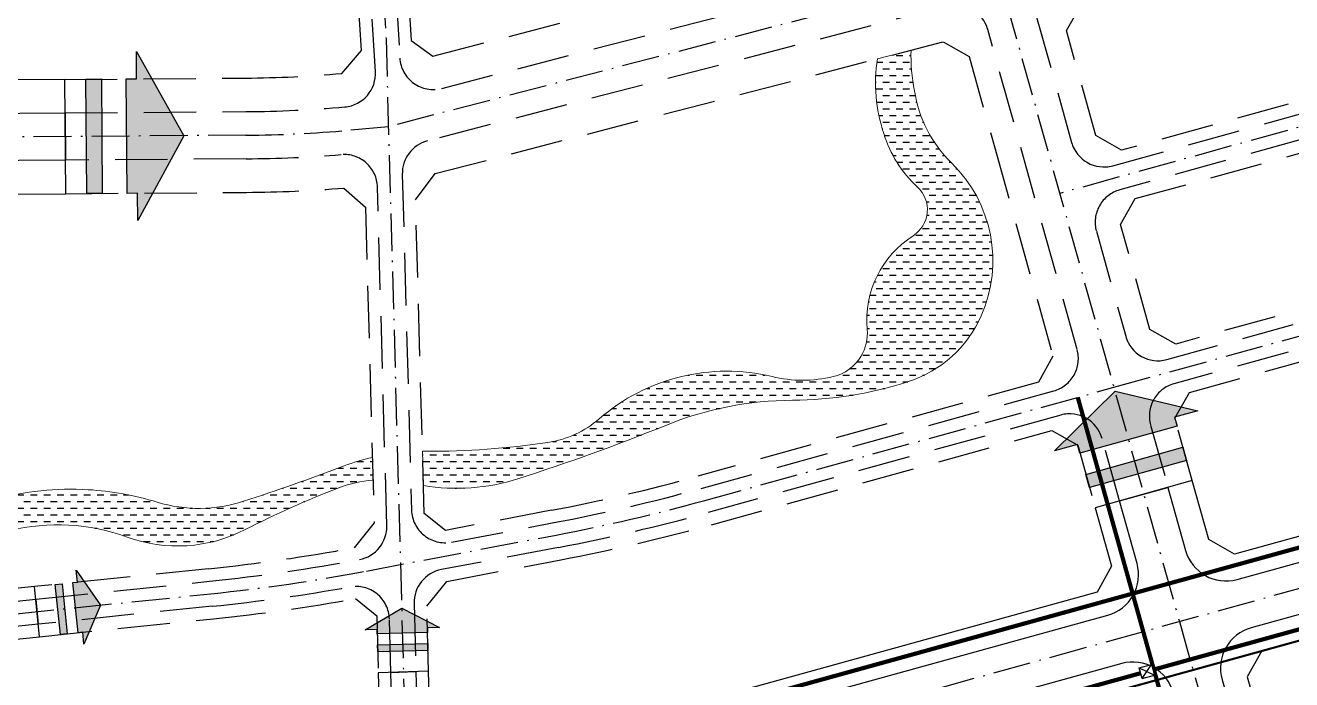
# Model space of a CAD drawing. Header units: metres. Extents: x 566631 to 571261, y 2062953 to 2068466.
# Drawn here: x 568139.6 to 568441.6, y 2066379.3 to 2066535.3 of the extents above; entities that cross this region are included whole.
import ezdxf

# ---------------------------------------------------------------- set-up
doc = ezdxf.new("R2010")
doc.units = ezdxf.units.M
doc.linetypes.add('ACAD_ISO10W100', pattern=[18.5, 12, -3, 0.5, -3])
doc.linetypes.add('HIDDEN', pattern=[0.375, 0.25, -0.125])
for name, color, linetype in [('D-TT', 2, 'CONTINUOUS'), ('hacth sdd', 8, 'CONTINUOUS'), ('hatchViaHe+LogDg', 129, 'CONTINUOUS'), ('LogDg', 7, 'CONTINUOUS'), ('LogDg phu', 7, 'CONTINUOUS'), ('RANHGIOI', 2, 'HIDDEN'), ('TimDg', 222, 'CONTINUOUS'), ('TTLL', 170, 'CONTINUOUS'), ('ViaHeS', 32, 'CONTINUOUS'), ('ViaHeSphu', 32, 'CONTINUOUS')]:
    doc.layers.add(name, color=color, linetype=linetype)
doc.layers.add('datMatNc', color=150, linetype='CONTINUOUS', lineweight=13)
doc.styles.get("Standard").update_dxf_attribs({"font": 'VHARIALN.TTF'})
doc.linetypes.add('Thong tin', pattern='A,12.7,-5.08,["TTLL",Standard,S=2.54,R=0,X=-2.54,Y=-1.27],-9.08', length=26.86)
pattern_1 = [(0, (0, 0), (1.5875, 1.5875), [1.5875, -1.5875])]

# ---------------------------------------------------------------- blocks, each defined once
blk = doc.blocks.new('hgtc')
at = {"color": 11, "linetype": 'Continuous'}
blk.add_wipeout([(-1.53, 1.3274999999999988), (1.529999999984283, 1.327500000188592), (1.5299999999999996, -1.3275), (-1.53, -1.3275), (-1.5299999999842842, 1.327500000188592)], dxfattribs=at).dxf.layer = 'D-TT'
at = {"layer": 'D-TT', "color": 11, "linetype": 'Continuous'}
for p, q in [((-1.53, -1.3275), (-1.53, 1.3275)), ((-1.53, 1.3275), (1.53, 1.3275)), ((-1.53, 1.3275), (1.53, -1.3275)), ((-1.53, -1.3275), (1.53, 1.3275)), ((1.53, 1.3275), (1.53, -1.3275)), ((-1.53, -1.3275), (1.53, -1.3275))]:
    blk.add_line(p, q, dxfattribs=at)
at = {"layer": 'D-TT', "color": 11, "linetype": 'Continuous', "flags": 128}
for points in [[(-1.53, -1.3275), (-1.53, 1.3275), (-1.405566792644095, 1.3275)], [(-1.53, -1.3275), (-0.6722961259656586, -1.3275)]]:
    blk.add_lwpolyline(points, dxfattribs=at)

msp = doc.modelspace()

# ---------------------------------------------------------------- hatches: boundary and pattern name
at = {"layer": 'hacth sdd'}
h = msp.add_hatch(dxfattribs=at)
h.set_pattern_fill('DASH', color=152, scale=0.5, style=0)
h.set_pattern_definition(pattern_1)
edge = h.paths.add_edge_path()
edge.add_line((568342.7711670976, 2066527.337517932), (568350.8271672133, 2066529.428952673))
edge.add_arc((568389.8360376746, 2066527.823708931), 39.04188497160285, 177.6435660001108, 192.0061263219858)
edge.add_arc((568381.669184319, 2066524.250589741), 30.36358178780158, 188.6148857297675, 225.7406049505204)
edge.add_arc((568337.7559959932, 2066479.187226915), 32.55759730256535, -23.789617707584227, 45.740604951071475, ccw=False)
edge.add_arc((568341.3737274914, 2066477.592400217), 28.60393401528761, 287.9636170775062, 336.21038229332635, ccw=False)
edge.add_arc((568322.0053403326, 2066537.331215137), 91.40409666759201, 270.335002365328, 287.9636170752345, ccw=False)
edge.add_arc((568323.017289069, 2066364.25861393), 81.67146292630123, 90.33500236765356, 112.0806150221494)
edge.add_arc((568109.6866625389, 2066890.13893874), 485.8319046736644, 287.65985457706694, 292.08061502099946, ccw=False)
edge.add_arc((568242.4914681526, 2066472.997606182), 48.06026589121932, 260.4952547936881, 287.6598545732377, ccw=False)
edge.add_line((568234.5553106193, 2066425.597115033), (568234.3307207233, 2066433.770219026))
edge.add_arc((568234.904778147, 2066379.247810985), 54.52543003482874, 89.71012365669532, 90.60323550346851, ccw=False)
edge.add_arc((568236.1400187596, 2066623.398372261), 189.6282559721996, 269.7101236671769, 278.5058362973912)
edge.add_arc((568260.6078221315, 2066459.79447837), 24.20483713931015, 278.5058362943452, 310.9534335817084)
edge.add_arc((568306.8293124408, 2066406.53537578), 46.31436716013161, 76.46656595047898, 130.9534335839972, ccw=False)
edge.add_arc((568324.9595478054, 2066481.859578704), 31.16105462304938, 256.4665659500938, 283.5334340496981)
edge.add_arc((568329.766079831, 2066461.890274039), 10.62143732023118, 283.533434049232, 328.6546831161604)
edge.add_arc((568329.7660798305, 2066461.890274038), 10.62143732062628, 328.6546831188663, 365.073045632002)
edge.add_arc((568364.2438950374, 2066464.950988732), 23.99196638196104, 122.6426416403387, 185.0730456288163, ccw=False)
edge.add_arc((568347.3286221762, 2066491.357344865), 7.367595161675206, 302.6426416429784, 407.1850685178978)
edge.add_arc((568372.1202638624, 2066518.115891162), 29.11041598721613, 197.1012660128746, 227.1850685154959, ccw=False)
edge.add_arc((568380.8947850349, 2066521.652274648), 38.5451973120671, 171.5181849036564, 198.2901888762501, ccw=False)
h = msp.add_hatch(dxfattribs=at)
h.set_pattern_fill('DASH', color=152, scale=0.5, style=0)
h.set_pattern_definition(pattern_1)
edge = h.paths.add_edge_path()
edge.add_line((568183.6201683327, 2065918.921055044), (568168.8181398355, 2066044.597950605))
edge.add_arc((568024.8134988274, 2066027.63730887), 144.9999999997729, 6.717261423255472, 34.05897894871769)
edge.add_line((568144.9404182411, 2066108.843978744), (568098.1901080231, 2066178.000499469))
edge.add_line((568098.1901080231, 2066178.000499469), (568085.0913842997, 2066201.596774492))
edge.add_arc((568202.2502013814, 2066266.633776105), 133.9999999954225, 200.0084056628792, 209.035455693567, ccw=False)
edge.add_line((568076.3381152166, 2066220.784604287), (568071.4225555877, 2066234.283831054))
edge.add_arc((568197.3346417545, 2066280.133002879), 133.9999999997454, 170.7022042001583, 200.0084056654896, ccw=False)
edge.add_line((568065.0951427778, 2066301.782827597), (568070.2285092395, 2066333.137991798))
edge.add_line((568070.2285092395, 2066333.137991798), (568075.3908017699, 2066383.853710804))
edge.add_arc((567886.8530623493, 2066414.423643979), 191.0000000004416, 350.7900851439517, 357.9800821339687)
edge.add_line((568077.7343815274, 2066407.691483183), (568080.4256581354, 2066483.99899346))
edge.add_line((568080.4256581354, 2066483.99899346), (568080.6457711871, 2066490.814411395))
edge.add_line((568080.6457711871, 2066490.814411395), (568076.7772794547, 2066494.780576226))
edge.add_line((568076.7772794547, 2066494.780576226), (568057.0791909866, 2066494.635737341))
edge.add_line((568057.0791909866, 2066494.635737341), (568051.8839304355, 2066489.606287584))
edge.add_line((568051.8839304355, 2066489.606287584), (568042.8667809778, 2066263.069308326))
edge.add_arc((568132.2959639548, 2066259.509640887), 89.50000000112202, 177.7205840143957, 210.7173070783)
edge.add_line((568055.352991614, 2066213.79280583), (568139.856352352, 2066071.57080512))
edge.add_arc((567955.4122950307, 2065970.128014746), 210.4999999999731, 1.2450517960169236, 28.810450033350207, ccw=False)
edge.add_line((568165.8625975254, 2065974.701873059), (568167.5880580689, 2065895.310761973))
edge.add_line((568167.5880580689, 2065895.310761973), (568172.3432413975, 2065891.903232982))
edge.add_line((568172.3432413975, 2065891.903232982), (568183.4382738377, 2065895.402493342))
edge.add_line((568183.4382738377, 2065895.402493342), (568186.5903919834, 2065900.513268813))
edge.add_line((568186.5903919834, 2065900.513268813), (568183.6201683327, 2065918.921055044))
h = msp.add_hatch(dxfattribs=at)
h.set_pattern_fill('DASH', color=152, scale=0.5, style=0)
h.set_pattern_definition(pattern_1)
edge = h.paths.add_edge_path()
edge.add_line((568222.3662598266, 2066432.312063376), (568222.5152888618, 2066426.888712517))
edge.add_arc((568224.836219916, 2066397.735478399), 29.24547453034038, 94.55179951158075, 110.9200601626438)
edge.add_arc((568294.2443829352, 2066216.170337974), 223.6249829941368, 110.9206177228457, 117.1930544913123)
edge.add_arc((568175.9421604434, 2066446.430219949), 35.2476287161499, 249.9804205772833, 297.19305449080497, ccw=False)
edge.add_arc((568147.3706448297, 2066368.014013205), 48.21154084931027, 69.98042057679632, 103.7317211070984)
edge.add_arc((568078.3177555823, 2066650.600332927), 242.6893522523147, 275.0117150755261, 283.73172110810106, ccw=False)
edge.add_arc((568101.881551028, 2066381.897711837), 27.04449997324648, 95.01171506814322, 109.7751963771424)
edge.add_line((568092.7315697572, 2066407.347325224), (568093.2226902498, 2066421.272382922))
edge.add_arc((568107.0582316034, 2066444.754970687), 27.25535053316431, 239.4941312713836, 278.5297450665607)
edge.add_arc((568084.275953724, 2066596.655266566), 180.8546085831008, 278.5297450636528, 285.3802943195318)
edge.add_arc((568150.4022939899, 2066356.262198383), 68.46751259158452, 86.49561552169098, 105.38029431902811, ccw=False)
edge.add_arc((568150.2106503252, 2066353.132782205), 71.60279135304793, 73.0517355728594, 86.49561552120258, ccw=False)
edge.add_arc((568181.0585912601, 2066454.358669229), 34.21911405262453, 253.0517355776572, 288.0880449701593)
edge.add_arc((568016.445274053, 2066958.349831643), 564.4121317296793, 288.0880449666212, 290.6684002013556)
edge.add_arc((568234.9096180021, 2066379.23362571), 54.54041051667364, 103.29606111270078, 110.6678970976051, ccw=False)
at = {"layer": 'hatchViaHe+LogDg'}
for points in [[(568166.1734608623, 2066522.583849142), (568166.1256471497, 2066529.086514268), (568177.4227809188, 2066508.982649116), (568166.4246037413, 2066488.775755357), (568166.3767900324, 2066495.278420483), (568163.8995842667, 2066495.260205736), (568163.6962550984, 2066522.565634391)], [(568166.1734608623, 2066522.583849142), (568166.1256471497, 2066529.086514268), (568177.4227809188, 2066508.982649116), (568166.4246037413, 2066488.775755357), (568166.3767900324, 2066495.278420483), (568163.8995842667, 2066495.260205736), (568163.6962550984, 2066522.565634391)], [(568154.2598161338, 2066495.21741863), (568154.0594539026, 2066522.466682018), (568157.7722956075, 2066522.550169411), (568157.9756247781, 2066495.244740754)], [(568154.2598161338, 2066495.21741863), (568154.0594539026, 2066522.466682018), (568157.7722956075, 2066522.550169411), (568157.9756247781, 2066495.244740754)], [(568390.4914992534, 2066435.385168321), (568384.9755710922, 2066433.843678972), (568399.4554853018, 2066448.08579848), (568419.1688461317, 2066443.401717096), (568413.6529179697, 2066441.860227749), (568414.2401520082, 2066439.75892178), (568391.0787332946, 2066433.283862355)], [(568390.4914992534, 2066435.385168321), (568384.9755710922, 2066433.843678972), (568399.4554853018, 2066448.08579848), (568419.1688461317, 2066443.401717096), (568413.6529179697, 2066441.860227749), (568414.2401520082, 2066439.75892178), (568391.0787332946, 2066433.283862355)], [(568416.5014291378, 2066431.575441368), (568393.3870635118, 2066425.115866945), (568392.4591593632, 2066428.252340888), (568415.6205780784, 2066434.727400316)], [(568416.5014291378, 2066431.575441368), (568393.3870635118, 2066425.115866945), (568392.4591593632, 2066428.252340888), (568415.6205780784, 2066434.727400316)], [(568152.0749885187, 2066402.55408723), (568151.7814321627, 2066405.402637368), (568157.5764925322, 2066397.063348058), (568153.6023408943, 2066387.744258931), (568153.3087845396, 2066390.592809069), (568152.2236225809, 2066390.480978077), (568150.9898265612, 2066402.442256236)], [(568152.0749885187, 2066402.55408723), (568151.7814321627, 2066405.402637368), (568157.5764925322, 2066397.063348058), (568153.6023408943, 2066387.744258931), (568153.3087845396, 2066390.592809069), (568152.2236225809, 2066390.480978077), (568150.9898265612, 2066402.442256236)], [(568147.9996589434, 2066390.058115606), (568146.7695180196, 2066401.994897136), (568148.3936058586, 2066402.187140257), (568149.6274018795, 2066390.225862096)], [(568147.9996589434, 2066390.058115606), (568146.7695180196, 2066401.994897136), (568148.3936058586, 2066402.187140257), (568149.6274018795, 2066390.225862096)], [(568223.4810425924, 2066391.293369426), (568220.6184867873, 2066391.214708846), (568229.3696882091, 2066396.366693374), (568238.3637723809, 2066391.703459162), (568235.5012165761, 2066391.624798583), (568235.5311825114, 2066390.534301132), (568223.5110085293, 2066390.202871976)], [(568223.4810425924, 2066391.293369426), (568220.6184867873, 2066391.214708846), (568229.3696882091, 2066396.366693374), (568238.3637723809, 2066391.703459162), (568235.5012165761, 2066391.624798583), (568235.5311825114, 2066390.534301132), (568223.5110085293, 2066390.202871976)], [(568235.6354226217, 2066386.290503837), (568223.6399506776, 2066385.960878545), (568223.5702997345, 2066387.594820854), (568235.5904737175, 2066387.926250012)], [(568235.6354226217, 2066386.290503837), (568223.6399506776, 2066385.960878545), (568223.5702997345, 2066387.594820854), (568235.5904737175, 2066387.926250012)]]:
    msp.add_hatch(color=158, dxfattribs=at).paths.add_polyline_path(points)

# ---------------------------------------------------------------- linework, layer by layer
at = {"layer": 'datMatNc'}
for points in [[(568342.7711670976, 2066527.337517932), (568350.8271672133, 2066529.428952673, 0.0627506608981043), (568351.6481797141, 2066519.70236135, 0.1634234952970262), (568360.4782005425, 2066502.504571587, -0.3130466744431811), (568367.5472646761, 2066466.05415978, -0.2136821824526674), (568350.1955528653, 2066450.38283502, -0.0770714021414337), (568322.5397673773, 2066445.928680843, 0.0951689020530186), (568292.3161067481, 2066439.939954171, -0.0192915989872802), (568257.071294031, 2066427.202215203, -0.119086124685168), (568234.5553106193, 2066425.597115033), (568234.3307207233, 2066433.770219026, -0.0038969553052364), (568235.1806372937, 2066433.772543192, 0.0383973902084705), (568264.1879633213, 2066435.855875027, 0.1425329709792678), (568276.4727720604, 2066441.51395582, -0.2423267132619145), (568317.6674641803, 2066451.563756523, 0.1186536642320643), (568332.2516314304, 2066451.563756523, 0.1994624065861056), (568338.8372935231, 2066456.365057943, 0.160256226996069), (568340.3459105897, 2066462.829482143, -0.2793480262515154), (568351.3026854718, 2066485.153452588, 0.4906657815195285), (568352.3358792493, 2066496.76186474, -0.1320245106241533), (568344.2969207453, 2066509.555640188, -0.1173491617205029)], [(568222.3662598266, 2066432.312063376), (568222.5152888618, 2066426.888712517, 0.071541692060858), (568214.3936828778, 2066425.053077135, 0.0273755039269831), (568192.0499780572, 2066415.078448997, -0.2089684167527074), (568163.8754435154, 2066413.312404914, 0.1483417870392936), (568135.9263823009, 2066414.847564493, -0.0380665750152779), (568099.5189589425, 2066408.838816815, 0.0645070916257997), (568092.7315697572, 2066407.347325224), (568093.2226902498, 2066421.272382922, 0.1719914137831896), (568111.1008225486, 2066417.801091724, 0.029900065603059), (568132.243030731, 2066422.277662014, -0.0825869554623153), (568154.5873652338, 2066424.601685206, -0.0587273679800983), (568171.0834428738, 2066421.625747251, 0.1540769077851537), (568191.6828765476, 2066421.830645485, 0.0112593994430962), (568215.6595442351, 2066430.263921019, -0.0321768002824264)]]:
    msp.add_lwpolyline(points, format="xyb", close=True, dxfattribs=at)
at = {"layer": 'LogDg', "ltscale": 0.75}
for points in [[(568166.173460862, 2066522.583849142), (568166.1256471496, 2066529.086514268), (568177.4227809187, 2066508.982649116), (568166.4246037413, 2066488.775755357), (568166.3767900324, 2066495.278420483), (568163.8995842667, 2066495.260205736), (568163.6962550984, 2066522.565634391)], [(568154.2598161338, 2066495.21741863), (568154.0594539024, 2066522.466682018), (568157.7722956074, 2066522.550169411), (568157.975624778, 2066495.244740754)], [(568390.4914992534, 2066435.385168321), (568384.9755710921, 2066433.843678972), (568399.4554853017, 2066448.085798481), (568419.1688461317, 2066443.401717096), (568413.6529179696, 2066441.86022775), (568414.2401520081, 2066439.75892178), (568391.0787332946, 2066433.283862355)], [(568416.5014291377, 2066431.575441368), (568393.3870635116, 2066425.115866945), (568392.4591593631, 2066428.252340888), (568415.6205780784, 2066434.727400316)], [(568152.0749885186, 2066402.55408723), (568151.7814321627, 2066405.402637368), (568157.576492532, 2066397.063348058), (568153.6023408942, 2066387.744258932), (568153.3087845395, 2066390.59280907), (568152.2236225809, 2066390.480978077), (568150.9898265612, 2066402.442256236)], [(568147.9996589433, 2066390.058115606), (568146.7695180195, 2066401.994897136), (568148.3936058584, 2066402.187140257), (568149.6274018795, 2066390.225862096)], [(568223.4810425923, 2066391.293369427), (568220.6184867872, 2066391.214708846), (568229.3696882091, 2066396.366693374), (568238.3637723809, 2066391.703459162), (568235.501216576, 2066391.624798583), (568235.5311825112, 2066390.534301132), (568223.5110085292, 2066390.202871976)], [(568235.6354226217, 2066386.290503837), (568223.6399506776, 2066385.960878545), (568223.5702997345, 2066387.594820854), (568235.5904737174, 2066387.926250012)]]:
    msp.add_lwpolyline(points, close=True, dxfattribs=at)
at = {"layer": 'LogDg'}
for points in [[(568105.8864980727, 2066514.112252849), (568149.1184110005, 2066514.43013456), (568149.2011293528, 2066503.180438664), (568104.594071952, 2066502.852445594, 0.4017886036268251)], [(568092.4661791174, 2066338.091510991), (568189.2132067952, 2066348.061742723, 0.01607196613374), (568220.6750397009, 2066352.329741184, 0.3739200414703855), (568227.3424236813, 2066360.438228349), (568226.7761625355, 2066381.045171558), (568232.7738985014, 2066381.209984204), (568233.2454491089, 2066364.049674554, 0.461916293586825), (568242.7340713848, 2066356.409716918), (568275.8995300584, 2066362.703965806, 0.0205674290828889), (568315.4659812324, 2066371.9131892), (568397.717002846, 2066394.66008177, 0.4150041201205401), (568404.6824969912, 2066406.989784375), (568400.5113995889, 2066421.915267712), (568412.0685824006, 2066425.145054923), (568416.26292036, 2066410.136409646, 0.4134234463224298), (568428.5593975703, 2066403.189685726), (568527.5123059116, 2066430.55556072, 0.4277016234696195)], [(568098.3036725048, 2066393.98437774), (568142.1033942796, 2066398.498143036), (568142.7184647415, 2066392.52975227), (568094.2386093504, 2066387.533677411, 0.3556126631572654)], [(568190.4433477191, 2066336.124961193), (568087.1175680525, 2066325.476758431, 0.3385707040953746), (568080.0427665405, 2066318.811430926), (568076.9374859699, 2066299.844037324, 0.1285739781630548), (568082.6982647942, 2066238.389727046), (568087.6138244256, 2066224.890500271, 0.03940831779777648), (568095.5832186692, 2066207.420983585), (568108.4264540528, 2066184.284949824), (568154.5952096991, 2066115.988707688, 0.3921698669849509), (568165.1882010908, 2066113.52095352), (568211.302442538, 2066139.838390726, -0.007182528180872064), (568215.2640752728, 2066142.024463242), (568287.1243247314, 2066180.341661194), (568310.7038185275, 2066188.581465993, -0.181820601997487), (568421.554509216, 2066185.972801865), (568438.6880786301, 2066179.064974418, 0.0837549348506991), (568462.5716542951, 2066173.82134503, 0.5131316347388473), (568468.6374893714, 2066181.452624049), (568413.3469069469, 2066376.227165993, 0.4122283922928087), (568401.0615025312, 2066383.134577884), (568318.6645710964, 2066360.347333292, -0.02056742908481931), (568278.1369915493, 2066350.914404064), (568232.9186974348, 2066342.332728763, -0.02121833569474227), (568190.4433477435, 2066336.124961196, 0.02121833569474227)]]:
    msp.add_lwpolyline(points, format="xyb", dxfattribs=at)
msp.add_lwpolyline([(568424.9500730493, 2066379.295332363), (568433.4120476088, 2066349.485966167, 0.4122283922757403), (568443.240371141, 2066343.960036655), (568548.514066216, 2066373.073953848, 0.4370204917309704), (568553.9047248849, 2066383.505496744), (568542.647153572, 2066414.630875577, 0.3917686014211023), (568532.9917084508, 2066419.620473901), (568431.9044943991, 2066391.664346997, 0.4162015230147046)], format="xyb", close=True, dxfattribs=at)
at = {"layer": 'LogDg phu', "linetype": 'HIDDEN', "ltscale": 50}
for points in [[(568175.0838441561, 2066753.932099461), (568191.6651982021, 2066718.975562862, -0.0792946513970787), (568221.348036331, 2066627.396362095, -0.0237007289004742), (568224.4558817918, 2066599.212455132), (568228.9178734658, 2066527.5091807, 0.4715908907906997), (568238.9126856421, 2066520.26273697), (568356.067112326, 2066550.677438397, 0.4196438798697929), (568361.761643957, 2066560.573940995), (568333.350082455, 2066662.239341458), (568311.7036332542, 2066739.697066773), (568232.7155336593, 2066945.88844933, 0.3870702331299271), (568223.0934887321, 2066950.731877511), (568126.3413847366, 2066923.717003244, 0.007279190113542612), (568118.270874713, 2066921.3363988, 0.4009284949032153), (568112.9060963326, 2066911.672642078, 0.02769555515208818), (568116.1940352926, 2066901.450785489), (568159.2036471404, 2066789.428214869, 0.0190844642849442), (568168.1284539334, 2066768.595338191), (568175.083844156, 2066753.93209946)], [(568149.1184110006, 2066514.430134559), (568192.1835392945, 2066514.746789912, 0.0201044757462103), (568215.8202412927, 2066515.871713221, 0.406731880986358), (568223.1036183869, 2066524.337793197), (568218.4674653386, 2066598.83980459, 0.08381064179759501), (568195.9865471389, 2066695.122655681, 0.4006777214738725), (568185.8630413343, 2066699.546812488), (568136.9020342301, 2066681.664942119, 0.0170095549716967), (568124.5737792965, 2066676.68087234, 0.2709060363099013), (568109.8380635392, 2066656.191035359), (568109.5320374668, 2066652.957671913, -0.0208960391416391), (568108.3640164869, 2066644.431898094), (568101.2903473792, 2066605.098614175), (568096.6428538784, 2066563.680216794)], [(568390.4190040742, 2066458.028996677), (568369.097208307, 2066534.32501107, 0.4088040165472318), (568359.3821628544, 2066539.915130719), (568235.5021095299, 2066507.754375541, 0.3493167214009008), (568229.5153851445, 2066499.791314222), (568231.7151001696, 2066419.740964639, 0.4619162936381579), (568241.2037224465, 2066412.101007003), (568265.6444983518, 2066416.739457149, 0.020567429069751), (568300.8057778144, 2066424.923362145), (568384.8466087579, 2066448.165234592, 0.4150041201205348), (568390.4190040742, 2066458.028996677)], [(568394.9986246044, 2066486.226671121), (568401.9965223732, 2066461.186017194, 0.4134234462927829), (568411.8337041405, 2066455.628638059), (568510.4209145961, 2066482.893377646, 0.4277016234604547), (568515.8933010551, 2066493.0873584), (568507.8137342515, 2066517.828871856, 0.4008529283409323), (568498.0765613404, 2066523.056032323), (568400.57101992, 2066496.090433204, 0.4150041201277101), (568394.9986246047, 2066486.226671121)], [(568142.1033942796, 2066398.498143035), (568183.5750609103, 2066402.771991407, 0.0205589430373081), (568219.2888291954, 2066407.943480018, 0.3688159624781417), (568225.8148961635, 2066416.026843317), (568223.5965954156, 2066496.753550186, 0.4301737955846607), (568214.9471013835, 2066504.50714478, -0.0185776347991928), (568192.2662576665, 2066503.49709402), (568149.2011293529, 2066503.180438664)], [(568527.8572749754, 2066456.450886554), (568522.72985758, 2066472.152231635, 0.4008529283460351), (568512.9926846686, 2066477.3793921), (568413.4902158005, 2066449.861533651, 0.4150041201018847), (568407.9178204851, 2066439.997771567), (568412.0685824008, 2066425.145054923)], [(568400.5113995891, 2066421.915267712), (568396.3403021868, 2066436.840751048, 0.4134234463115086), (568386.5031204189, 2066442.398130184), (568302.4050727098, 2066419.140434182, -0.0205674291041459), (568266.7632290027, 2066410.844676259), (568238.8325800612, 2066405.543906633, 0.3680673843820319), (568232.3272397454, 2066397.464448607), (568232.7738985015, 2066381.209984204)], [(568217.019143633, 2066401.428303506, -0.01863183569682896), (568184.1901313568, 2066396.803600639), (568142.7184647416, 2066392.52975227)], [(568226.7761625355, 2066381.045171558), (568226.4264033686, 2066393.773340074, 0.4587829030927004), (568217.0191436328, 2066401.428303507)]]:
    msp.add_lwpolyline(points, format="xyb", dxfattribs=at)
msp.add_lwpolyline([(568491.3438480753, 2066568.263495435, 0.4008529283199672), (568481.6066751642, 2066573.490655901), (568386.3060744696, 2066547.134843129, 0.4150041201149481), (568380.7336791535, 2066537.271081045), (568389.0773264928, 2066507.414916749, 0.4134234463104431), (568398.9145082607, 2066501.857537613), (568495.5047912674, 2066528.570017868, 0.4277016234689535), (568500.9771777266, 2066538.763998623)], format="xyb", close=True, dxfattribs=at)
at = {"layer": 'RANHGIOI', "color": 1, "ltscale": 9, "const_width": 0.5}
msp.add_lwpolyline([(568982.1523663413, 2066596.773802713), (568641.4879055367, 2066448.283225673), (568640.6420762937, 2066447.920460239, -0.005137433380439285), (568606.7378069196, 2066433.790071242), (568320.2638660165, 2066354.564405334, -0.02056742908652707), (568279.2557222839, 2066345.01962319), (568234.0374281703, 2066336.43794789, -0.02121833569223638), (568191.0584181908, 2066330.156570429), (568073.8426399846, 2066318.076938635), (568071.016314374, 2066300.81343246, 0.1285739781783505), (568077.0604101924, 2066236.336779047), (568081.9759698213, 2066222.837552279, 0.03940831777614574), (568090.337301481, 2066204.508879045), (568103.3082810395, 2066181.142724642), (568149.9111873205, 2066112.204254739, -0.1198699787172983), (568174.7769525672, 2066045.299770262), (568189.5639809994, 2065919.750233025), (568193.0057644724, 2065898.419982555), (568198.2094833301, 2065900.061182543), (568647.0008657249, 2066050.67336649, 0.05068378633206799), (568827.9057364878, 2066132.562174523), (568998.7993124772, 2066231.854729244)], format="xyb", dxfattribs=at)
at = {"layer": 'TimDg', "linetype": 'ACAD_ISO10W100', "ltscale": 0.75}
for p, q in [((568226.2020860495, 2066511.151444724), (568216.7112504849, 2066510.303645511)), ((568192.2248984908, 2066509.121941966), (568090.2175059181, 2066508.371887607))]:
    msp.add_line(p, q, dxfattribs=at)
for points in [[(568007.1651060418, 2067643.380659843), (568167.2734184407, 2067133.491630765), (568317.2731710034, 2066741.930667448, -0.0233361501252175), (568317.5073619462, 2066741.222011353), (568414.7791073031, 2066393.153463831)], [(568065.0018039029, 2067090.400626065), (568100.7586601076, 2066987.34969486, -0.0780149293579121), (568106.2588388647, 2066956.824063572), (568106.7745607677, 2066933.962921953, 0.0862196220670212), (568113.3933624048, 2066900.375503489), (568156.4029742526, 2066788.352932869, 0.0190844642849648), (568165.4179306091, 2066767.309623093), (568193.0931834428, 2066708.965112393, -0.0954792923813812), (568221.4616735629, 2066599.026129878), (568225.6264750997, 2066532.098638859), (568230.6848754883, 2066348.017194637)], [(568079.0242556483, 2066330.674481541), (568189.8282772573, 2066342.093351958, 0.0212183356968994), (568231.7999666999, 2066348.227509636), (568277.0182607946, 2066356.809184933, 0.0205674290957321), (568317.0652761769, 2066366.130261249), (568602.8735060561, 2066445.171821758, 0.0050405018645397), (568635.9121238264, 2066458.948948334, 0.0014744002071441), (568637.536097297, 2066459.651122924), (568976.9522955606, 2066607.597600872), (569005.384409248, 2066622.569339146)], [(568082.2462313185, 2066389.313695329), (568183.8825961258, 2066399.787796022, 0.0212183356969096), (568220.9855695933, 2066405.21039141), (568266.2038636872, 2066413.792066706, 0.0205674290958374), (568301.6054252868, 2066422.03189817), (568399.1684122803, 2066449.013384124), (568399.1528077149, 2066449.009068611)]]:
    msp.add_lwpolyline(points, format="xyb", dxfattribs=at)
for points in [[(568371.2777524219, 2066548.814836547), (568226.2020860495, 2066511.151444724)], [(568507.4038551119, 2066528.748147767), (568386.2492163993, 2066495.242283678)], [(568399.1684122803, 2066449.013384123), (568522.31997844, 2066483.071507545)], [(568414.7791073031, 2066393.153463831), (568528.6621022664, 2065991.972879244)]]:
    msp.add_lwpolyline(points, dxfattribs=at)
msp.add_arc((568190.0190757613, 2066809.113832434), 300.0000000007386, 270.4212849081902, 275.1045799767373, dxfattribs=at)
at = {"layer": 'TTLL', "color": 170, "linetype": 'Thong tin', "const_width": 1}
for points in [[(568085.0194269283, 2066340.82080359), (568189.3039069388, 2066351.567804886, 0.02121833569687869), (568230.4915992874, 2066357.587381477), (568275.709893382, 2066366.169056774, 0.020567429095755), (568315.0088630201, 2066375.31602295), (568600.2974068242, 2066454.213861921, 0.004964376750215547), (568632.6638518772, 2066467.71647692, 0.001474400207153101), (568634.2372678365, 2066468.396791424), (568973.3381307598, 2066616.205819382), (569000.8932382014, 2066630.71574507)], [(568132.9449441124, 2066326.857031475), (568191.2314492394, 2066332.863727256, 0.02121833569687105), (568233.9975403928, 2066339.113986655), (568279.2158344878, 2066347.695661951, 0.02056742909573703), (568320.0208231125, 2066357.193159066), (568606.3542390001, 2066436.379962144, 0.005117026402213107), (568640.075347003, 2066450.435629739, 0.001474400207149881), (568641.7505489438, 2066451.159954524), (568981.486267443, 2066599.245706595), (569001.7912520755, 2066609.937873873)]]:
    msp.add_lwpolyline(points, format="xyb", dxfattribs=at)
for points in [[(568390.5581636565, 2066446.632180868), (568408.743669358, 2066381.558787436)], [(568408.743669358, 2066381.558787436), (568409.3549069456, 2066379.371589308), (568515.5097639117, 2066003.381168579)]]:
    msp.add_lwpolyline(points, dxfattribs=at)
at = {"layer": 'ViaHeS', "elevation": 3.0256135e-09}
for points in [[(568102.8152995749, 2066494.839150125), (568149.2599512924, 2066495.180654918), (568149.059589061, 2066522.429918305), (568104.0608054908, 2066522.099044899)], [(568095.4703110191, 2066384.644721684), (568143.0259999724, 2066389.545556888), (568141.7958590485, 2066401.482338418), (568097.0329283089, 2066396.869309954)]]:
    msp.add_lwpolyline(points, dxfattribs=at)
msp.add_lwpolyline([(568526.0064833764, 2066436.364338897), (568427.9343129859, 2066409.24203597), (568421.7694616831, 2066412.724783043), (568417.8471738092, 2066426.759948529), (568394.7328081834, 2066420.300374106), (568398.6376656395, 2066406.327580073), (568395.1643036798, 2066400.179341469), (568313.866686337, 2066377.696117164, -0.0205674290908518), (568274.7807993324, 2066368.598746681), (568241.2344593758, 2066362.232212899), (568236.1847981095, 2066366.298050597), (568235.7727664936, 2066381.292390527), (568223.7772945494, 2066380.962765235), (568224.2417561995, 2066364.060431538), (568219.452561031, 2066358.208378487, -0.0159549027963659), (568188.5981363332, 2066354.030133489), (568091.3338041931, 2066344.006591123)], format="xyb", dxfattribs=at)
at = {"layer": 'ViaHeS'}
msp.add_lwpolyline([(568540.9759484273, 2066410.431113225), (568534.4562341175, 2066413.800274893), (568434.4413729073, 2066386.140712019), (568430.9876669617, 2066379.998009812), (568439.1803223289, 2066351.137386058), (568445.3648296455, 2066347.660175383), (568548.1017750992, 2066376.072542983), (568551.2202740514, 2066382.107196184)], close=True, dxfattribs=at)
at = {"layer": 'ViaHeSphu', "linetype": 'HIDDEN', "ltscale": 50}
for points in [[(568192.774202784, 2066723.637573303), (568198.5142300857, 2066711.536542598, -0.0954792923881958), (568227.450090012, 2066599.398780425), (568231.6618609432, 2066531.71650105), (568236.8119725165, 2066527.982564578), (568351.1534452264, 2066557.666989237), (568354.6472700068, 2066563.738892645), (568327.5491150764, 2066660.704516039), (568306.1010028708, 2066737.452529916, 0.0275734056874059), (568302.4249313117, 2066747.145908097), (568266.9760409126, 2066839.682071902), (568227.5311618235, 2066942.649407449), (568220.9267097481, 2066945.973876368), (568127.4171084006, 2066919.864365368, 0.007060093459155299), (568119.6968321888, 2066917.590748057), (568116.1353763996, 2066911.215266827, 0.02434304970111818), (568118.9947081804, 2066902.52606749), (568162.0043200282, 2066790.50349687, 0.0190844642851085), (568170.8389772577, 2066769.881053289), (568192.7742027798, 2066723.637573316)], [(568149.0595890611, 2066522.429918305), (568192.1247173558, 2066522.746573658, 0.0201070527569236), (568215.1220025371, 2066523.841184442), (568219.7881978, 2066529.313283502), (568215.4732571119, 2066598.653479333, 0.0831480560124479), (568193.5173960987, 2066693.249641488), (568187.2419970706, 2066695.259707192), (568138.4458138924, 2066677.438034933, 0.0222582934768535), (568122.7556545628, 2066670.902437542), (568112.876865875, 2066656.459354125), (568112.5186901725, 2066652.674996101, -0.0208960391211211), (568111.3166491655, 2066643.900898786), (568104.2605615512, 2066604.665377126), (568099.6241442708, 2066563.345690868)], [(568149.2599512924, 2066495.180654918), (568192.3250796096, 2066495.497310274, 0.0185853524666824), (568215.6092603354, 2066496.534589555), (568220.7265216996, 2066491.984161147), (568222.7953616292, 2066416.696518242), (568218.0217246595, 2066410.75911415, -0.020141448979781), (568183.2675256544, 2066405.756186786), (568141.7958590486, 2066401.482338418)], [(568235.7727664937, 2066381.292390527), (568235.3465048049, 2066396.804580403), (568240.1214783271, 2066402.734969326), (568267.3225944205, 2066407.897285833, 0.0205674290947858), (568303.2047202028, 2066416.248970212), (568384.3983071125, 2066438.703424429), (568390.5631584153, 2066435.220677357), (568394.7328081834, 2066420.300374106)], [(568143.0259999725, 2066389.545556888), (568184.4976665878, 2066393.819405258, 0.0190877771772835), (568218.3518319007, 2066398.620000455), (568223.4042113407, 2066394.539724475), (568223.7772945495, 2066380.962765235)]]:
    msp.add_lwpolyline(points, format="xyb", dxfattribs=at)
for points in [[(568483.7441339464, 2066565.781486192), (568490.1153719175, 2066562.361244655), (568498.1982017334, 2066537.609739096), (568494.9312264421, 2066531.524006027), (568401.0193215667, 2066505.552243373), (568394.8544702639, 2066509.034990446), (568387.8565626963, 2066534.075679434), (568391.3299246557, 2066540.223918039)], [(568404.2491205372, 2066493.995018484), (568498.6602572743, 2066520.104845971), (568505.0314952453, 2066516.684604435), (568513.1143250617, 2066491.933098874), (568509.8473497706, 2066485.847365805), (568413.9385174483, 2066459.323343819), (568407.7736661457, 2066462.806090891), (568400.7757585775, 2066487.846779879)]]:
    msp.add_lwpolyline(points, close=True, dxfattribs=at)
msp.add_lwpolyline([(568358.4890095739, 2066531.418059311), (568364.6743236976, 2066527.858977041), (568370.7465366677, 2066506.130711129), (568384.6418701019, 2066456.408887922), (568381.1685081425, 2066450.260649317), (568300.0061303673, 2066427.814826128, -0.0205674290851006), (568265.0851329707, 2066419.686847583), (568239.7875840126, 2066414.885796254), (568234.7379227462, 2066418.951633951), (568232.6832532028, 2066493.723598981), (568237.3854787829, 2066499.978122859)], format="xyb", close=True, dxfattribs=at)
msp.add_lwpolyline([(568417.8471738093, 2066426.759948529), (568413.6949544586, 2066441.617880326), (568417.1683164181, 2066447.766118931), (568513.5763806028, 2066474.428205749), (568519.9476185736, 2066471.007964212), (568525.0054825938, 2066455.51960775)], dxfattribs=at)

# ---------------------------------------------------------------- next in the draw order: block references
at = {"layer": 'D-TT', "rotation": 15.45902407702912}
msp.add_blockref('hgtc', (568406.9945988421, 2066381.246150682), dxfattribs=at)

doc.saveas('drawing.dxf')
